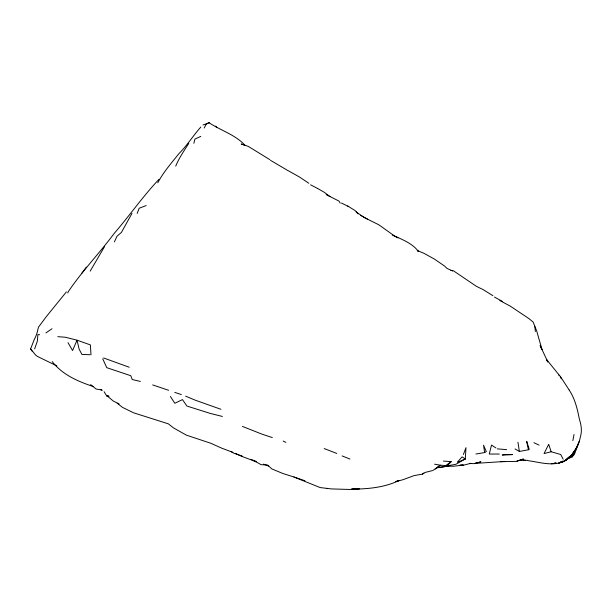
<?xml version="1.0" encoding="UTF-8"?>
<svg xmlns="http://www.w3.org/2000/svg" width="612" height="612" viewBox="0 0 612 612"><rect width="100%" height="100%" fill="white"/><g stroke="black" fill="none" stroke-linecap="round" stroke-linejoin="round"><path stroke-width="0.92" d="M457.745 462.259L465.273 459.008L465.992 447.678L463.376 454.487M572.855 440.632L574.018 434.505M193.851 143.315L194.945 139.077L200.782 136.377M175.736 166.104C178.949 158.08 184.128 150.759 188.771 143.361M158.913 179.393C142.841 196.437 129.492 215.707 114.199 233.417C99.22 253.552 81.771 271.468 67.802 292.383L67.886 292.98M34.624 348.917L37.363 341.121L37.875 334.573L39.589 334.733M32.061 351.074L30.6 348.932L34.326 339.354A103.635 57.413 24.2 0 0 37.837 329.547L38.602 326.976L46.252 316.71L66.402 291.87M137.187 213.42L139.176 208.241L146.184 205.555M528.179 460.668C539.838 462.282 552.177 466.375 563.629 461.532C572.786 456.376 578.501 446.584 580.49 436.478C582.157 430.833 581.27 424.873 579.419 419.404C577.407 409.061 575.043 398.886 569.152 389.989M114.413 241.893L116.976 236.263L121.413 232.415L132.008 213.358M204.186 128.038L206.152 124.335L208.799 122.538C220.496 130.524 235.352 134.602 244.999 145.319L241.25 144.019L248.235 146.36L269.915 159.701M572.105 456.957L579.403 441.122L574.393 454.379L572.105 456.957L566.888 459.115M157.797 182.797C163.412 172.094 171.444 163.044 178.926 153.635C187.142 145.495 193.178 135.589 200.843 127.028M90.194 271.124L104.468 246.743M81.886 273.166L86.33 267.115M570.024 456.896L571.585 454.708M572.625 453.255L576.795 447.433M457.608 461.915L462.106 456.866L465.273 459.008M443.432 461.066L451.205 461.616L447.188 465.877L455.879 464.294L465.281 458.923M570.552 455.955L565.519 460.553L558.473 463.238L562.742 461.088M568.823 457.822L565.519 460.553L568.716 458.082L567.01 458.946M433.311 470.276L440.242 465.181L445.796 465.571L451.205 461.616M235.36 453.316C243.553 457.914 253.085 459.536 260.957 464.653L267.582 465.043L271.919 468.96L282.828 473.481L293.913 476.993L320.076 487.55L331.36 488.919L349.674 489.462L359.542 488.758L351.594 489.126C367.667 489.08 384.29 487.58 398.986 480.573L395.52 481.636L402.803 479.77L414.186 475.578L422.402 474.155L423.887 472.977M435.277 469.014L440.242 465.181L434.581 464.187M45.931 332.89L52.051 328.721M568.716 458.082L563.629 461.532L560.844 462.068L563.629 461.532L573.337 454.647L570.988 455.955M422.402 474.155L425.378 472.38L432.615 470.552M484.635 452.574L486.318 451.625L483.541 445.169L484.635 452.574L475.945 454.005M567.852 457.7L569.42 456.827M528.416 449.766L529.242 449.323L526.687 441.374L528.416 449.766L519.366 451.457L515.044 448.94M517.086 461.188L523.398 459.008L516.023 461.402L500.7 461.685M202.993 124.963L209.564 122.698M551.167 451.74L544.068 453.576L548.681 444.312L551.167 451.74L560.745 454.517L563.162 459.229M470.819 463.338L463.797 465.12L460.193 465.242M450.371 465.495L437.205 467.759M554.258 463.299L556.132 462.947L551.45 463.827M104.086 391.703L106.695 395.956L108.4 395.681M436.448 467.729L444.381 466.864M459.482 465.235L463.284 465.074L453.614 466.229L444.358 466.199M500.7 461.563L505.443 461.44L474.667 463.414L480.925 461.846L473.91 463.674L469.794 463.376M518.716 460.408L525.593 460.346M499.354 454.043L489.263 454.028L491.52 445.092L495.911 447.93M89.987 354.746L81.909 354.409L79.132 349.154L77.028 340.188L65.4 337.243L57.773 336.677M497.281 448.841L506.637 449.652M450.868 270.489L453.454 270.802L476.442 286.347L481.82 288.986M523.359 459.918L527.628 460.515M101.822 389.943L96.138 389.048L90.63 384.588M140.385 381.444L132.253 379.547L130.769 375.714L106.763 367.674L102.717 358.793M222.386 416.443L210.467 413.483L186.92 406.047L182.46 399.598L174.803 403.277L170.396 396.438M106.695 395.956L108.508 396.454M109.013 396.576L107.406 396.125L113.235 401.005L119.11 403.943M152.663 384.917L168.614 390.295M174.78 392.399L181.32 394.564M261.63 434.038L272.332 437.58M242.436 426.411L261.033 433.778M103.619 357.966L129.239 367.246M293.913 476.993L304.929 480.757M232.874 452.337L221.536 448.099L210.811 443.272L186.331 435.124L173.425 427.857L168.376 423.856L133.607 412.809L122.545 407.408L117.16 403.201M220.963 409.306L195.213 400.164L185.62 396.148M263.489 464.118L268.637 466M93.514 386.623C78.099 381.505 62.493 374.835 52.234 361.615M324.199 448.558L336.784 453.446M242.107 455.994L234.121 453.354L231.221 451.687M250.79 459.306L256.573 461.547M499.82 300.53L510.332 306.168L528.844 318.531L533.159 322.088L536.724 331.061L542.01 349.613L540.136 345.512L547.771 361.899M342.169 455.948L349.942 459.046M348.725 206.642L341.458 203.046M100.781 389.745L102.219 390.372M452.689 270.94L447.035 268.469L444.664 266.121L434.398 259.067L424.17 253.429L417.246 250.507L418.424 251.44C412.71 243.706 403.224 239.981 394.755 236.056M326.862 488.33L327.55 488.644M56.824 365.861L37.493 356.452L35.771 355.197L30.6 348.932M533.894 442.683L539.027 445.108M283.165 441.068L285.873 442.392M392.346 235.069L397.961 237.877M330.021 196.551L338.887 201.027L340.241 203.115M326.15 194.578L329.945 196.551L324.414 192.375L317.59 188.45M310.59 184.816L317.399 188.366M360.506 215.34L367.705 219.226M270.58 160.39L287.135 170.121M494.45 297.034L502.506 301.464M287.686 170.404L299.322 176.914L308.838 183.271M482.424 289.17L492.889 295.68M347.67 205.984L355.006 210.513L358.119 213.672M394.449 235.926L378.866 224.818L364.576 217.696L356.253 212.043L358.119 213.779M558.488 374.796L559.904 375.867L561.342 378.866M559.207 375.133L546.386 359.29L547.679 361.837M569.068 389.844L560.294 376.342M215.745 126.087L216.763 127.602M68.001 342.666L72.568 350.538L77.028 340.188L90.392 344.908L90.989 354.822M517.951 442.269L519.366 451.457M534.88 326.67L535.339 331.589M504.609 454.647L502.238 455.03L512.481 454.586L504.609 454.647"/></g></svg>
